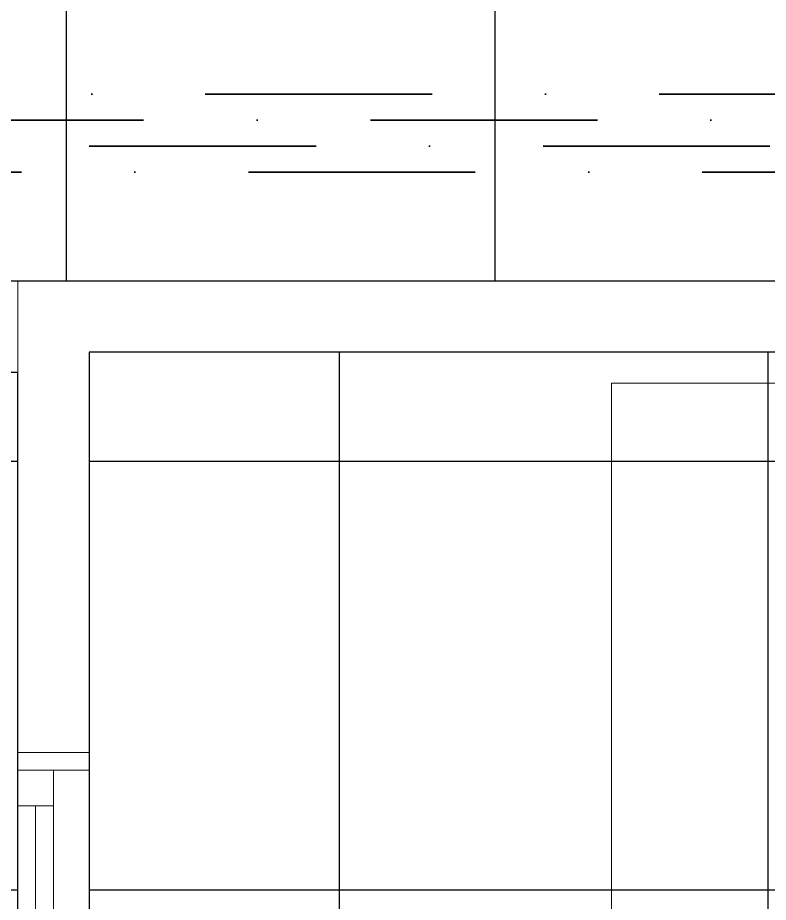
# Model space of a CAD drawing. Header units: inches. Extents: x -12418 to 57169, y -29325 to 19878.
# Drawn here: x 31350 to 32400, y -3617 to -2379 of the extents above; entities that cross this region are included whole.
import ezdxf

# ---------------------------------------------------------------- set-up
doc = ezdxf.new("R2010")
doc.units = ezdxf.units.IN
doc.header["$LTSCALE"] = 25
doc.header["$MEASUREMENT"] = 0
doc.linetypes.add('DASHDOT', pattern=[25.4, 12.7, -6.35, 0, -6.35])
doc.layers.get('0').update_dxf_attribs({"color": 8})
for name, color, linetype, lineweight in [('00-Ground Floor$0$Aluminum', 251, 'Continuous', 5), ('00-Ground Floor$0$LOADING', 253, 'Continuous', 5), ('00-Ground Floor$0$Walls', 251, 'Continuous', 5), ('E-LITE-CLNG-CNDT', 6, 'DASHDOT', 35)]:
    doc.layers.add(name, color=color, linetype=linetype, lineweight=lineweight)
doc.layers.add('00-Ground Floor$0$False Ceiling', color=251, linetype='Continuous')

# ---------------------------------------------------------------- blocks, each defined once
blk = doc.blocks.new('00-Ground Floor$0$GF21043-P')
at = {"color": 0}
for p, q in [((0.8, 0), (0.8, 0.75)), ((-0.8, 0), (0.8, 0))]:
    blk.add_line(p, q, dxfattribs=at)
blk = doc.blocks.new('00-Ground Floor$0$A$C37be4daf')
at = {"layer": '00-Ground Floor$0$Aluminum'}
for p, q in [((1416, 598.2), (216, 598.2)), ((241, 498.2), (241, 598.2)), ((291, 548.2), (291, 598.2)), ((1341, 548.2), (1341, 598.2)), ((1391, 498.2), (1391, 598.2)), ((291, 573.2), (1341, 573.2)), ((1391, 548.2), (241, 548.2)), ((1416, 498.2), (216, 498.2))]:
    blk.add_line(p, q, dxfattribs=at)
at = {"layer": '00-Ground Floor$0$Walls'}
for p, q in [((216, 498.2), (216, 598.2)), ((1416, 498.2), (1416, 598.2))]:
    blk.add_line(p, q, dxfattribs=at)
blk = doc.blocks.new('00-Ground Floor$0$A$Ce9e1c4c3')
at = {"layer": '00-Ground Floor$0$False Ceiling', "color": 254, "linetype": 'Continuous'}
for p, q in [((-68582.1, -2747.4), (-68582.1, -947.4)), ((-67982.1, -2747.4), (-67982.1, -947.4)), ((-87736.7, -2747.4, 0), (-51182.1, -2747.4, 0)), ((-68200, -6967.4), (-68200, -2847.4)), ((-67600, -6967.4), (-67600, -2847.4)), ((-76050.5, -3000), (-68650.5, -3000)), ((-68550.5, -3000), (-64050.5, -3000)), ((-76050.5, -3600), (-68650.5, -3600)), ((-68550.5, -3600), (-64050.5, -3600))]:
    blk.add_line(p, q, dxfattribs=at)
at = {"layer": '00-Ground Floor$0$False Ceiling', "color": 254}
for p, q in [((-64050.5, -2847.4, 0), (-68550.5, -2847.4, 0)), ((-68550.5, -2847.4, 0), (-68550.5, -6967.4, 0)), ((-68650.5, -2875.8, 0), (-76050.5, -2875.8, 0)), ((-68650.5, -13467.4, 0), (-68650.5, -2875.8, 0))]:
    blk.add_line(p, q, dxfattribs=at)
blk = doc.blocks.new('00-Ground Floor')
at = {"layer": '00-Ground Floor$0$Walls'}
for p, q in [((36049.5, -2747.4, 0), (31349.5, -2747.4, 0)), ((31349.5, -5267.4, 0), (31349.5, -2747.4, 0)), ((35949.5, -2847.4, 0), (31449.5, -2847.4, 0)), ((31449.5, -5267.4, 0), (31449.5, -2847.4, 0))]:
    blk.add_line(p, q, dxfattribs=at)
at = {"rotation": 90}
blk.add_blockref('00-Ground Floor$0$A$C37be4daf', (31947.7, -4823.4, 0), dxfattribs=at)
at = {"layer": '00-Ground Floor$0$False Ceiling', "color": 254}
blk.add_blockref('00-Ground Floor$0$A$Ce9e1c4c3', (100000, 0), dxfattribs=at)
at = {"layer": '00-Ground Floor$0$LOADING', "extrusion": (-2.34183e-18, -2.24019e-05, 1), "xscale": -1000, "yscale": 1000, "zscale": 1000, "rotation": 270}
blk.add_blockref('00-Ground Floor$0$GF21043-P', (32180.4, -3690.7, 0.1), dxfattribs=at)

msp = doc.modelspace()

# ---------------------------------------------------------------- linework, layer by layer
at = {"layer": 'E-LITE-CLNG-CNDT', "elevation": 0}
for points in [[(44016.8, -9600), (44016.8, -9412.3, 0.414214), (43941.8, -9337.3), (41606, -9337.3, -0.414214), (41531, -9262.3), (41531, -2561.2, 0.414214), (41456, -2486.2), (19465.1, -2486.2, 0.414214), (19390.1, -2561.2), (19390.1, -2847.4)], [(40492.1, -3600), (40492.1, -2597.5, 0.414214), (40417.1, -2522.5), (19498.4, -2522.5, 0.414214), (19423.4, -2597.5), (19423.4, -2847.4)], [(36922.9, -3000), (36922.9, -2633.8, 0.414214), (36847.9, -2558.8), (19531.8, -2558.8, 0.414214), (19456.8, -2633.8), (19456.8, -2847.4)], [(32700, -3601.6), (32700, -2670.1, 0.414214), (32625, -2595.1), (19565.1, -2595.1, 0.414214), (19490.1, -2670.1), (19490.1, -2847.4)]]:
    msp.add_lwpolyline(points, format="xyb", dxfattribs=at)

# ---------------------------------------------------------------- block references
at = {"layer": 'E-LITE-CLNG-CNDT'}
msp.add_blockref('00-Ground Floor', (0, 0), dxfattribs=at)

doc.saveas('drawing.dxf')
